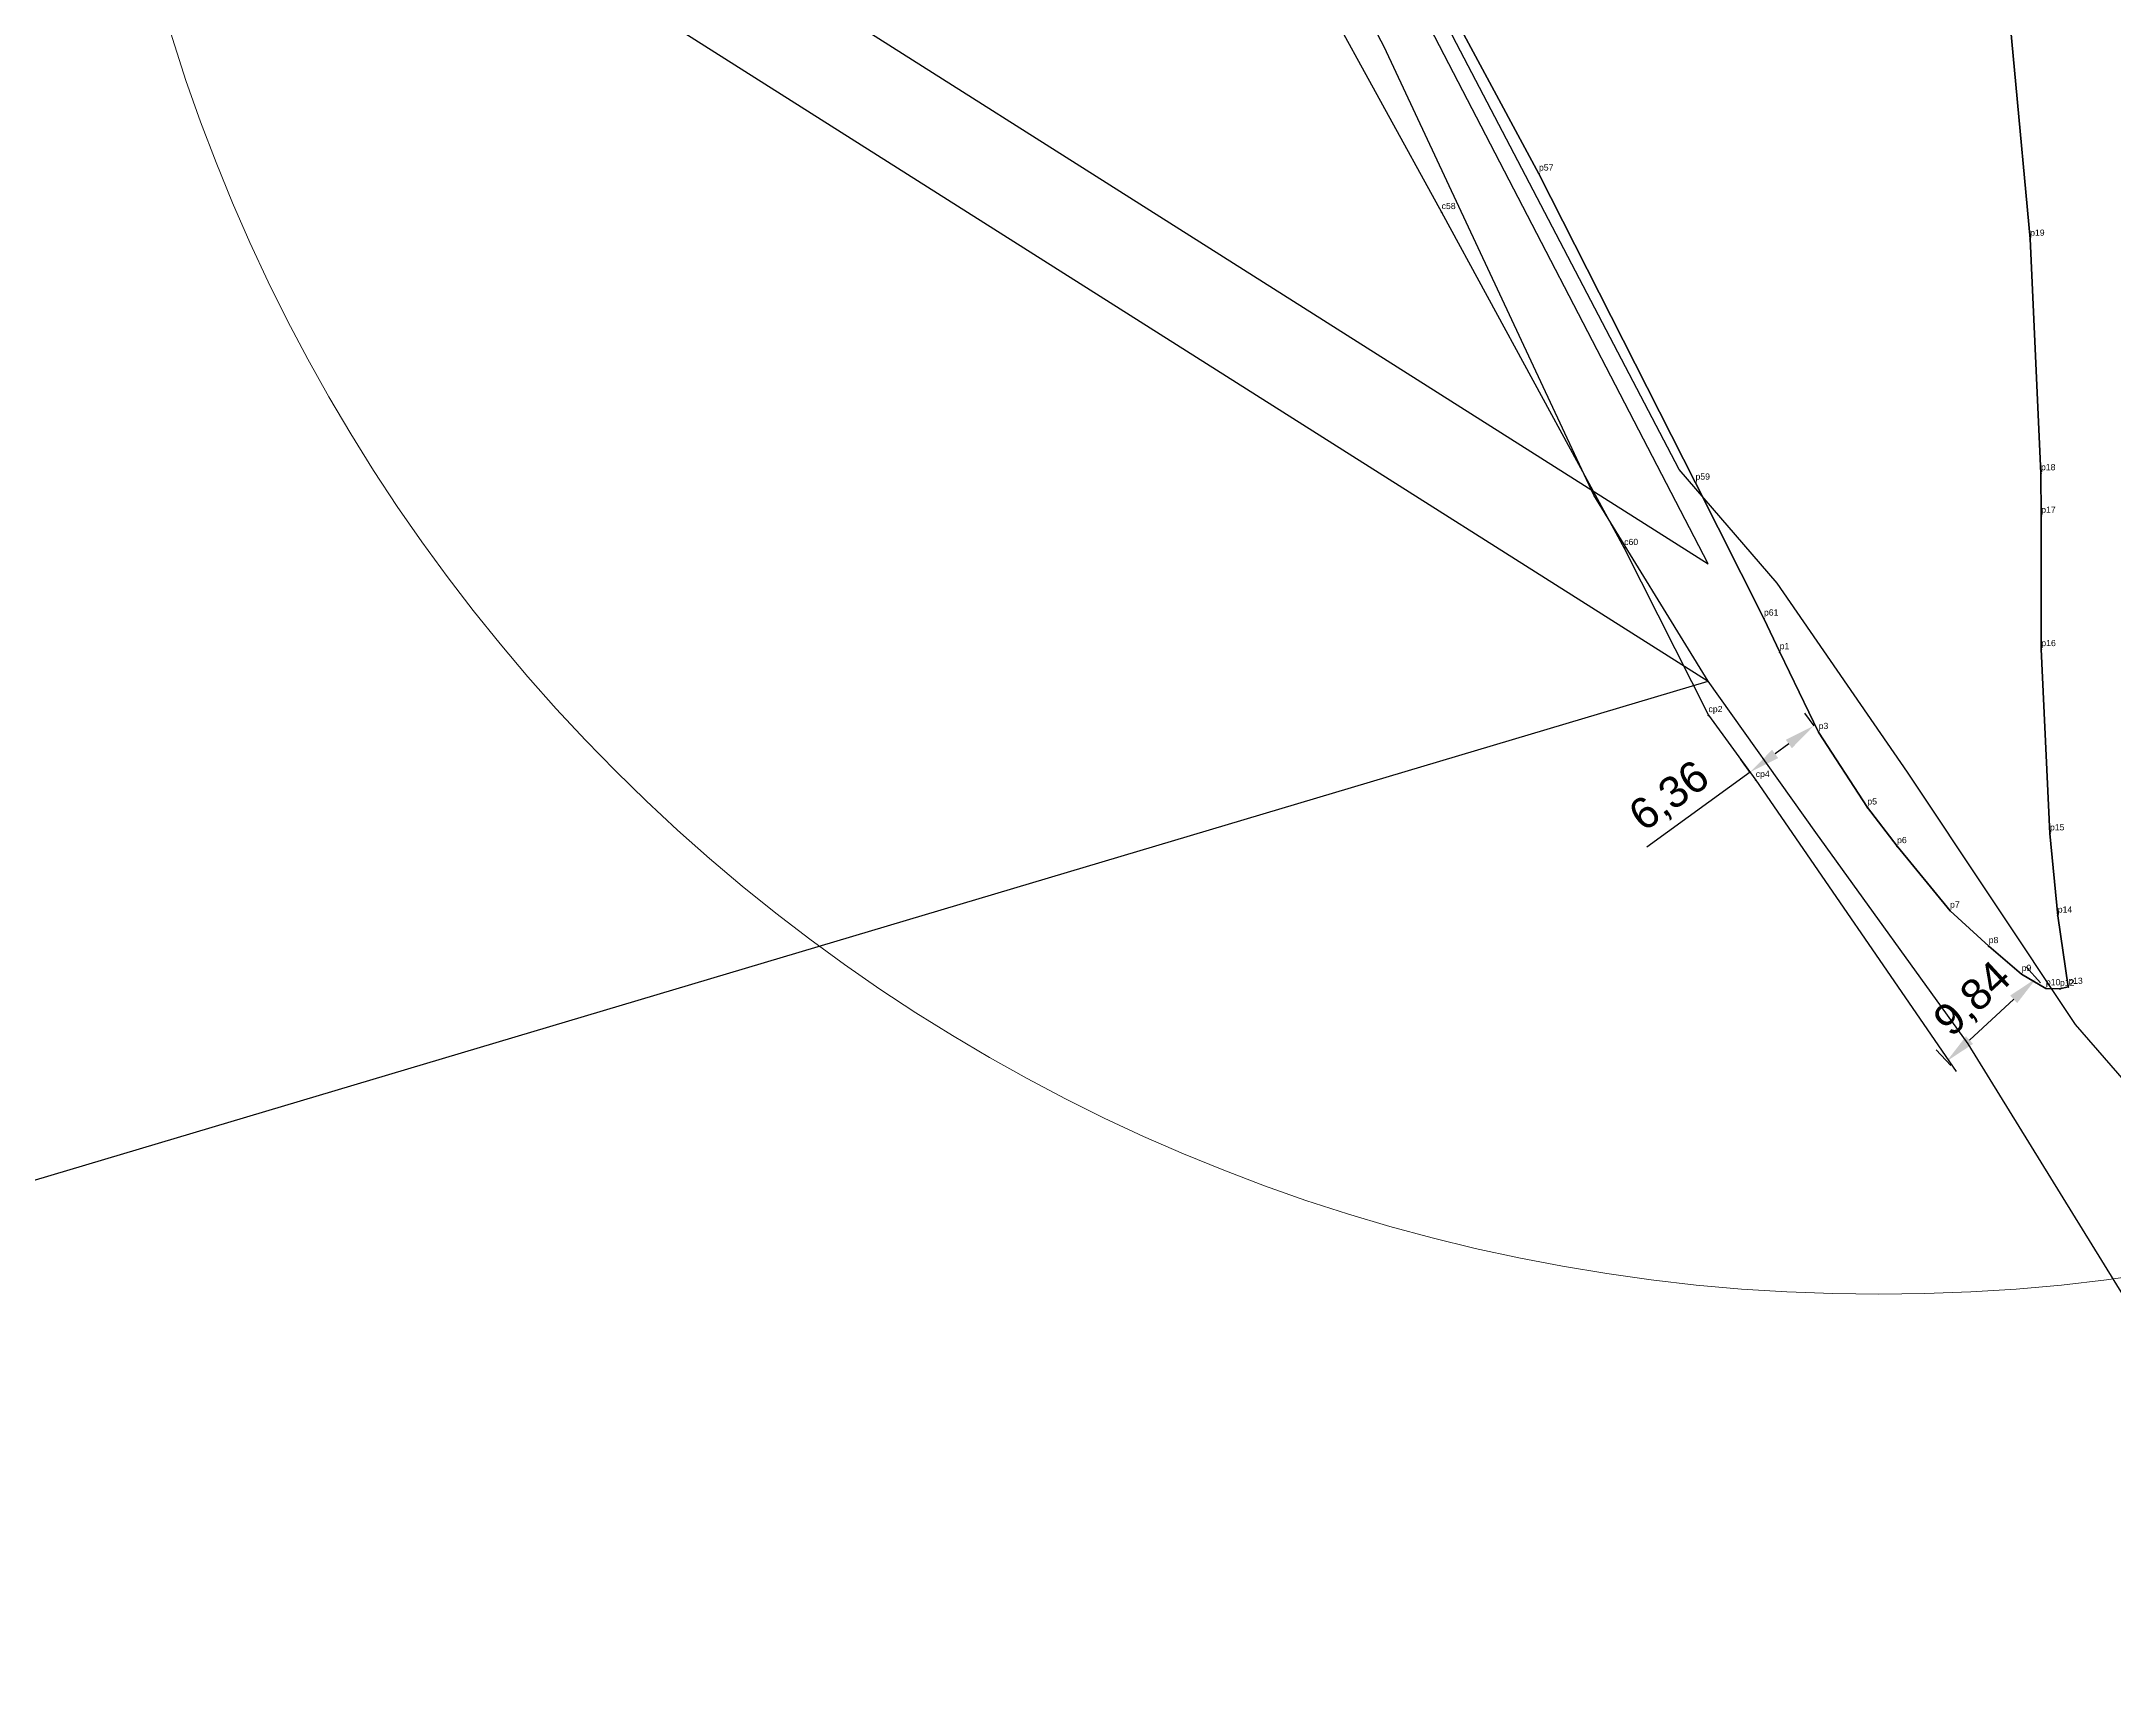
# Model space of a CAD drawing. Header units: millimetres. Extents: x 607233 to 608335, y 1320779 to 1321430.
# Drawn here: x 607861.7 to 608028.5, y 1321001.9 to 1321134.9 of the extents above; entities that cross this region are included whole.
import ezdxf

# ---------------------------------------------------------------- set-up
doc = ezdxf.new("R2010")
doc.units = ezdxf.units.MM
for name, color, linetype in [('2', 1, 'Continuous'), ('CVL_CUADCON_LIN', 8, 'Continuous'), ('CVL_CUADCON_TIT', 1, 'Continuous')]:
    doc.layers.add(name, color=color, linetype=linetype)
doc.layers.add('Point', color=5, linetype='Continuous', lineweight=100)
doc.layers.add('Point_Name', color=1, linetype='Continuous', lineweight=100)
doc.styles.get("Standard").update_dxf_attribs({"font": 'arial.ttf'})
doc.dimstyles.new('ISO-25', dxfattribs={"dimtxt": 2.5, "dimasz": 2.5, "dimexe": 1.25, "dimexo": 0.625, "dimtad": 1, "dimtxsty": 'Standard', "dimcen": 2.5, "dimadec": 0, "dimazin": 0, "dimtfac": 1, "dimtmove": 0, "dimatfit": 3, "dimfxl": 1, "dimarcsym": 0})

# ---------------------------------------------------------------- blocks, each defined once
blk = doc.blocks.new('*D6')
at = {"color": 0, "lineweight": -2, "transparency": 16777216}
for p, q in [((608022.58, 1321059.18), (608021.4, 1321060.46)), ((608016.85, 1321054.56), (608020.41, 1321057.85)), ((608015.35, 1321052.51), (608014.17, 1321053.78))]:
    blk.add_line(p, q, dxfattribs=at)
at = {"color": 0, "transparency": 16777216}
for points in [[(608020.13, 1321058.15), (608020.69, 1321057.54), (608022.24, 1321059.54)], [(608016.57, 1321054.87), (608017.14, 1321054.26), (608015.02, 1321052.86)]]:
    blk.add_solid(points, dxfattribs=at)
at = {"layer": 'Defpoints', "color": 0, "transparency": 16777216}
for p in [(608022.24, 1321059.54), (608023, 1321058.72, 161.56), (608015.77, 1321052.05, 161.55)]:
    blk.add_point(p, dxfattribs=at)
at = {"color": 0, "transparency": 16777216, "insert": (608017.19, 1321057.77), "char_height": 2.5, "attachment_point": 5, "rotation": 42.7446}
blk.add_mtext('9,84', dxfattribs=at)
blk = doc.blocks.new('*D7')
at = {"color": 0, "lineweight": -2, "transparency": 16777216}
for p, q in [((608004.34, 1321079.84), (608003.6, 1321080.87)), ((608002.31, 1321078.39), (608001.21, 1321077.59)), ((607999.19, 1321076.12), (607990.9, 1321070.08)), ((607999.2, 1321076.1), (607998.46, 1321077.13))]:
    blk.add_line(p, q, dxfattribs=at)
at = {"color": 0, "transparency": 16777216}
for points in [[(608002.07, 1321078.73), (608002.56, 1321078.05), (608004.33, 1321079.86)], [(608000.97, 1321077.92), (608001.46, 1321077.25), (607999.19, 1321076.12)]]:
    blk.add_solid(points, dxfattribs=at)
at = {"layer": 'Defpoints', "color": 0, "transparency": 16777216}
for p in [(608004.71, 1321079.34, 161.56), (607999.19, 1321076.12), (607999.57, 1321075.59, 161.55)]:
    blk.add_point(p, dxfattribs=at)
at = {"color": 0, "transparency": 16777216, "insert": (607992.78, 1321074.08), "char_height": 2.5, "attachment_point": 5, "rotation": 36.0784}
blk.add_mtext('6,36', dxfattribs=at)

msp = doc.modelspace()

# ---------------------------------------------------------------- linework, layer by layer
at = {"color": 3, "elevation": 161.55}
msp.add_lwpolyline([(607904.365, 1321256.722), (607941.983, 1321177.839), (607954.134, 1321157.697), (607964.877, 1321138.486), (607974.375, 1321121.177), (607989.066, 1321094.145), (607995.85, 1321080.701), (607999.653, 1321075.482), (608015.774, 1321052.046)], dxfattribs=at)
at = {"layer": '2', "color": 1, "linetype": 'Continuous'}
for p in [(607706.007, 1321266.995), (607807.835, 1321027.423)]:
    msp.add_line(p, (607995.821, 1321083.441), dxfattribs=at)
for points in [[(607995.821, 1321083.441), (607986.626, 1321098.419), (607969.74, 1321134.481), (607912.475, 1321242.903), (607869.518, 1321326.953)], [(608059.336, 1321008.091), (608048.367, 1321021.284), (608036.864, 1321042.613), (608025.387, 1321055.804), (608011.854, 1321076.11), (608001.387, 1321091.339), (607993.481, 1321100.471), (607975.584, 1321134.751), (607938.25, 1321208.645), (607899.901, 1321281.773)], [(608114.27, 1320913.394), (608112.986, 1320917.713), (608098.72, 1320928.863), (608089.778, 1320944.096), (608078.795, 1320961.611), (608058.879, 1320991.562), (608046.356, 1321014.159), (608029.267, 1321033.947), (608016.751, 1321054.256), (608004.5, 1321071.259), (607995.821, 1321083.441)]]:
    msp.add_lwpolyline(points, dxfattribs=at)
at = {"layer": 'CVL_CUADCON_LIN', "color": 5, "ltscale": 0.5, "flags": 128}
msp.add_lwpolyline([(607995.821, 1321092.897), (607869.518, 1321336.409), (607676.693, 1321297.804), (607647.817, 1321375.584), (607319.312, 1321321.25), (607329.81, 1321232.954), (607706.007, 1321276.451)], close=True, dxfattribs=at)
at = {"layer": 'CVL_CUADCON_TIT', "color": 2, "lineweight": 30, "ltscale": 0.5, "flags": 128}
for points, elevation in [([(607935.268, 1321269.063), (607913.49, 1321260.401), (607913.223, 1321258.571), (607913.223, 1321258.571), (607918.612, 1321248.706), (607924.199, 1321235.212), (607926.49, 1321231.176), (607932.479, 1321217.431), (607941.867, 1321200.595), (607951.034, 1321184.099), (607962.408, 1321161.944), (607972.002, 1321143.231), (607982.207, 1321124.276), (607994.805, 1321099.408), (608000.312, 1321088.473), (608001.578, 1321085.767)], 169.438), ([(608019.213, 1321146.203), (608021.732, 1321119.03), (608022.604, 1321100.166), (608022.624, 1321096.745), (608022.632, 1321086.011), (608023.329, 1321071.188), (608023.956, 1321064.568), (608024.802, 1321058.839), (608024.132, 1321058.687), (608023.001, 1321058.725), (608021.05, 1321059.873), (608018.399, 1321062.114), (608015.285, 1321064.968), (608011.026, 1321070.16), (608008.632, 1321073.271), (608004.713, 1321079.34), (608001.578, 1321085.767), (608000.312, 1321088.473), (607994.805, 1321099.408), (607982.207, 1321124.276), (607972.002, 1321143.231)], 161.558), ([(608001.578, 1321085.767), (608004.713, 1321079.34), (608008.632, 1321073.271), (608011.026, 1321070.16), (608015.285, 1321064.968), (608018.399, 1321062.114), (608021.05, 1321059.873), (608023.001, 1321058.725), (608024.132, 1321058.687), (608024.802, 1321058.839), (608023.956, 1321064.568), (608023.329, 1321071.188), (608022.632, 1321086.011), (608022.624, 1321096.745), (608022.604, 1321100.166), (608021.732, 1321119.03), (608019.213, 1321146.203)], 169.438)]:
    msp.add_lwpolyline(points, dxfattribs=dict(at, elevation=elevation))
at = {"layer": 'CVL_CUADCON_TIT', "color": 4, "lineweight": 0, "ltscale": 0.5}
msp.add_circle((608009.559, 1321177.9, 166.716), 143.786, dxfattribs=at)
at = {"layer": 'Point'}
for p in [(607982.207, 1321124.276, 168.634), (607974.375, 1321121.177, 168.915), (608021.732, 1321119.03, 169.77), (607994.805, 1321099.408, 170.129), (608022.604, 1321100.166, 169.419), (608022.624, 1321096.745, 169.483), (607989.066, 1321094.145, 169.925), (608000.312, 1321088.473, 169.478), (608001.578, 1321085.767, 169.438), (608022.632, 1321086.011, 169.654), (607995.85, 1321080.701, 170.432), (608004.713, 1321079.34, 170.244), (607999.653, 1321075.482, 170.912), (608008.632, 1321073.271, 169.917), (608023.329, 1321071.188, 169.696), (608011.026, 1321070.16, 169.906), (608015.285, 1321064.968, 169.978), (608023.956, 1321064.568, 169.703), (608018.399, 1321062.114, 169.863), (608021.05, 1321059.873, 169.741), (608023.001, 1321058.725, 169.525), (608024.132, 1321058.687, 169.428), (608024.802, 1321058.839, 169.406)]:
    msp.add_point(p, dxfattribs=at)

# ---------------------------------------------------------------- texts
at = {"layer": 'Point_Name'}
for s, p in [('p57', (607982.207, 1321124.526)), ('c58', (607974.375, 1321121.427)), ('p19', (608021.732, 1321119.28)), ('p18', (608022.604, 1321100.416)), ('p59', (607994.805, 1321099.658)), ('p17', (608022.624, 1321096.995)), ('c60', (607989.066, 1321094.395)), ('p61', (608000.312, 1321088.723)), ('p1', (608001.578, 1321086.017)), ('p16', (608022.632, 1321086.261)), ('cp2', (607995.85, 1321080.951)), ('p3', (608004.713, 1321079.59)), ('cp4', (607999.653, 1321075.732)), ('p5', (608008.632, 1321073.521)), ('p6', (608011.026, 1321070.41)), ('p15', (608023.329, 1321071.438)), ('p7', (608015.285, 1321065.218)), ('p14', (608023.956, 1321064.818)), ('p8', (608018.399, 1321062.364)), ('p9', (608021.05, 1321060.123)), ('p10', (608023.001, 1321058.975)), ('p12', (608024.132, 1321058.937)), ('p13', (608024.802, 1321059.089))]:
    msp.add_text(s, height=0.5, dxfattribs=at).set_placement(p)

# ---------------------------------------------------------------- dimensions: what is measured, and where the dimension line sits
for p1, p2, distance, picture, middle in [((608004.713, 1321079.34, 161.558), (607999.571, 1321075.594, 161.55), -0.645, '*D7', (607992.784, 1321074.079)), ((608015.774, 1321052.046, 161.55), (608023.001, 1321058.725, 161.558), 1.114, '*D6', (608017.188, 1321057.766))]:
    dim = msp.add_aligned_dim(p1=p1, p2=p2, distance=distance, dimstyle='ISO-25')
    dim.commit()
    dim.dimension.update_dxf_attribs({"geometry": picture, "text_midpoint": middle})

doc.saveas('drawing.dxf')
